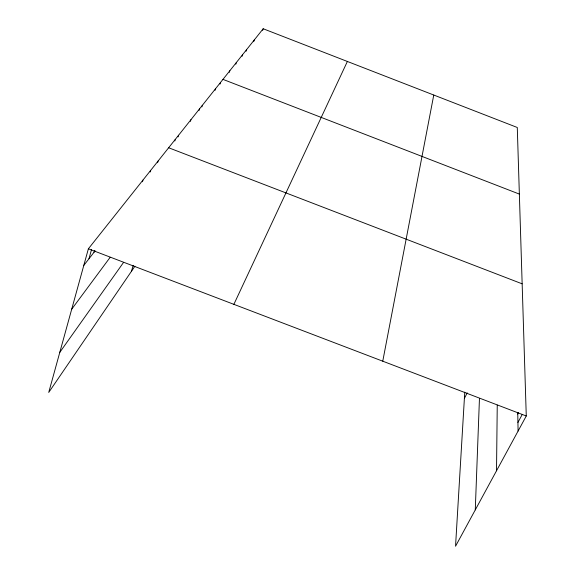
<?xml version="1.0" encoding="UTF-8"?>
<svg xmlns="http://www.w3.org/2000/svg" width="575" height="575" viewBox="0 0 575 575"><rect width="100%" height="100%" fill="white"/><g stroke="black" fill="none" stroke-linecap="round" stroke-linejoin="round"><path stroke-width="0.86" d="M496.52 470.767L497.246 405.102M475.273 509.903L479.449 398.612M464.765 392.121L455.537 546.25L526.269 415.984L517.284 127.485L263.185 28.75L88.385 248.788L48.731 392.43L134.945 266.189M382.763 361.186L433.766 95.033M88.974 258.75L91.49 249.694M94.034 252.26L94.508 250.542M142.463 181.765L142.945 180.097M150.197 171.997L150.679 170.365M157.586 162.739L158.089 161.036M131.416 271.357L133.228 265.341M174.829 140.976L175.325 139.344M178.077 136.879L178.573 135.262M190.411 121.375L190.929 119.701M199.094 110.422L199.604 108.783M201.882 106.9L202.386 105.282M215.057 90.34L215.582 88.672M220.024 84.065L220.541 82.426M229.317 72.335L229.827 70.739M235.829 64.184L236.368 62.502M242.075 56.3L242.6 54.654M246.078 51.247L246.603 49.623M253.69 41.709L254.243 40.006M262.638 30.403L263.185 28.75M233.881 304.34L347.372 61.46M464.384 398.439L467.195 392.862M517.773 414.036L518.607 412.476M517.931 422.438L522.179 414.568M59.786 352.367L123.381 262.66M71.695 309.228L110.163 257.305M83.792 265.406L95.127 250.851M88.385 248.788L526.269 415.984M168.64 147.753L522.15 283.827M222.963 79.379L519.354 194.084M517.737 412.397L518.089 431.049"/></g></svg>
